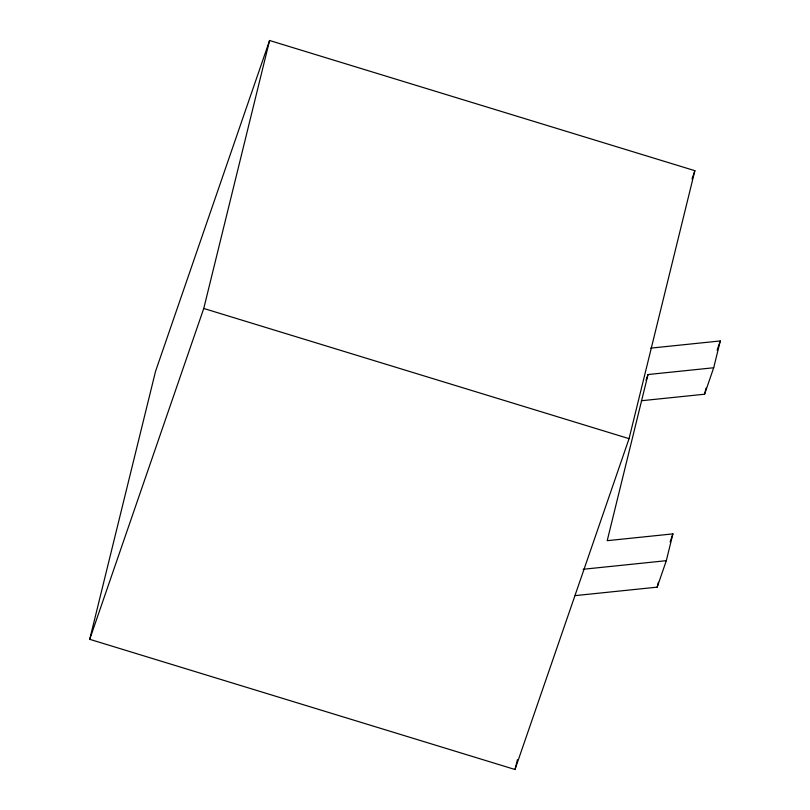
<?xml version="1.0" encoding="UTF-8"?>
<svg xmlns="http://www.w3.org/2000/svg" width="810" height="810" viewBox="0 0 810 810"><rect width="100%" height="100%" fill="white"/><g stroke="black" fill="none" stroke-linecap="round" stroke-linejoin="round"><path stroke-width="1.21" d="M89.718 639.313L155.54 371.344L269.578 40.5L694.869 170.687L629.056 438.656L515.008 769.5L89.718 639.313L203.756 308.468L269.578 40.5M515.008 769.5L517.418 759.709M650.734 348.128L720.282 340.949L713.701 367.75L648.02 374.534L607.206 540.675L672.897 533.891L666.316 560.682L657.193 587.149L575.221 595.613M657.193 587.149L658.388 582.279M641.368 400.737L704.578 394.217L706.077 388.122M691.993 179.05L694.869 170.687M646.036 380.285L648.02 374.534M717.113 350.153L720.282 340.949M704.578 394.217L713.701 367.75M670.113 541.941L672.897 533.891M583.099 569.278L666.316 560.682M203.756 308.468L629.056 438.656"/></g></svg>
